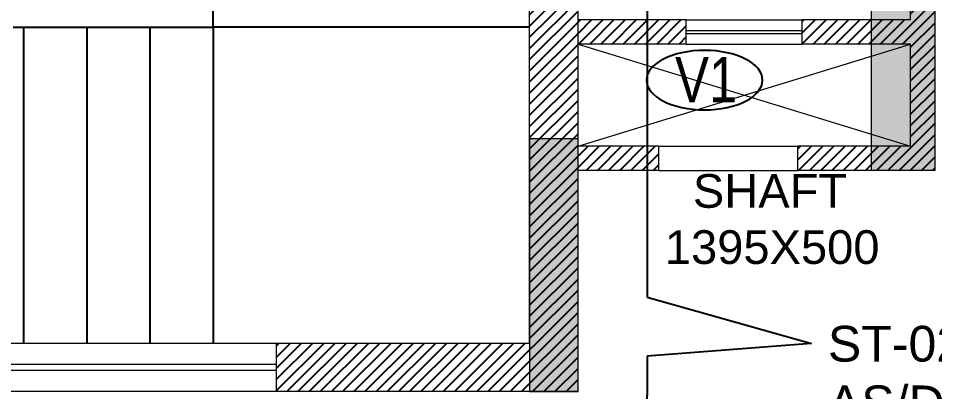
# Model space of a CAD drawing. Header units: millimetres. Extents: x 1363246 to 1691641, y -112430 to 78417.
# Drawn here: x 1383277 to 1387627, y 56504 to 58278 of the extents above; entities that cross this region are included whole.
import ezdxf
from ezdxf.enums import TextEntityAlignment as Align

# ---------------------------------------------------------------- set-up
doc = ezdxf.new("R2010")
doc.units = ezdxf.units.MM
doc.header["$LTSCALE"] = 500
doc.header["$MEASUREMENT"] = 0
doc.linetypes.add('CENTER', pattern=[2, 1.25, -0.25, 0.25, -0.25])
doc.linetypes.add('HIDDEN', pattern=[0.375, 0.25, -0.125])
doc.layers.add('A-TAG', color=7, linetype='Continuous', true_color=0xef00ef)
doc.layers.add('STAIR', color=7, linetype='Continuous', true_color=0x3f4f7f)
for name, color, linetype in [('AHC-A-FURNITURE', 2, 'Continuous'), ('COLUMN', 1, 'Continuous'), ('TEXT-DW-NO', 7, 'Continuous'), ('TEXT-RM NAME', 6, 'Continuous')]:
    doc.layers.add(name, color=color, linetype=linetype)
for name, color, linetype, lineweight in [('CILL', 8, 'Continuous', 13), ('TILE', 252, 'Continuous', 13), ('Wall', 2, 'Continuous', 15), ('WIN', 144, 'Continuous', 15)]:
    doc.layers.add(name, color=color, linetype=linetype, lineweight=lineweight)
doc.styles.get("Standard").update_dxf_attribs({"font": 'arial.ttf'})
pattern_1 = [(45, (1155400.446, 428164.736), (-26.5165043, 26.5165043), [])]

# ---------------------------------------------------------------- blocks, each defined once
blk = doc.blocks.new('TAG')
at = {"linetype": 'Continuous', "extrusion": (0, 0, -1)}
blk.add_ellipse((0, 0), major_axis=(319.1, 0), ratio=0.512885, dxfattribs=at)
at = {"width": 0.8}
blk.add_attdef('TAG', text='', height=177.2, dxfattribs=at).set_placement((9, 2.3), align=Align.MIDDLE_CENTER)

msp = doc.modelspace()

# ---------------------------------------------------------------- hatches: boundary and pattern name
at = {"layer": 'AHC-A-FURNITURE', "ltscale": 50, "true_color": 0xff0000}
h = msp.add_hatch(dxfattribs=at)
h.set_pattern_fill('ANSI31', color=1, scale=300)
h.set_pattern_definition(pattern_1)
h.paths.add_polyline_path([(1385934.4, 60810.3), (1385704.4, 60810.3), (1385704.4, 56734.9), (1384503.4, 56734.9), (1384503.4, 56505.1), (1385934.4, 56505.1)])
at = {"layer": 'AHC-A-FURNITURE', "ltscale": 50, "true_color": 0x0000ff}
h = msp.add_hatch(dxfattribs=at)
h.set_pattern_fill('ANSI31', color=5, scale=300)
h.set_pattern_definition(pattern_1)
h.paths.add_polyline_path([(1387627.4, 60810.3), (1387254.4, 60810.3), (1387254.4, 60716.5), (1387254.4, 60695.3), (1387512.4, 60695.3), (1387512.4, 58270.3), (1386998.4, 58270.3), (1386998.4, 58155.3), (1387512.4, 58155.3), (1387512.4, 57670.3), (1386977.4, 57670.3), (1386977.4, 57555.3), (1387627.4, 57555.3)])
h = msp.add_hatch(dxfattribs=at)
h.set_pattern_fill('ANSI31', color=5, scale=300)
h.set_pattern_definition(pattern_1)
h.paths.add_polyline_path([(1386448.4, 58270.3), (1385934.4, 58270.3), (1385934.4, 58155.3), (1386448.4, 58155.3)])
h.paths.add_polyline_path([(1386317.4, 57670.3), (1385934.4, 57670.3), (1385934.4, 57555.3), (1386317.4, 57555.3)])
at = {"layer": 'COLUMN', "lineweight": 20, "true_color": 0x969696}
for points in [[(1387327.4, 58355.3), (1387627.4, 58355.3), (1387627.4, 57555.3), (1387327.4, 57555.3)], [(1385704.4, 56505.1), (1385934.4, 56505.1), (1385934.4, 57705.1), (1385704.4, 57705.1)]]:
    msp.add_hatch(color=252, dxfattribs=at).paths.add_polyline_path(points)

# ---------------------------------------------------------------- linework, layer by layer
at = {"layer": 'A-TAG', "linetype": 'HIDDEN', "ltscale": 100}
msp.add_lwpolyline([(1386263, 56673.4), (1386263, 56486.5, -0.414214), (1385763, 55986.5), (1381775.2, 55986.5, -0.414214), (1381275.2, 56486.5), (1381275.2, 60664.1, -0.414214), (1381775.2, 61164.1), (1385763, 61164.1, -0.414214), (1386263, 60664.1), (1386263, 56952.7), (1387042.3, 56733.4), (1386263, 56673.4)], format="xyb", dxfattribs=at)
at = {"layer": 'CILL'}
for p, q in [((1386317.4, 57670.3), (1386977.4, 57670.3)), ((1386317.4, 57555.3), (1386977.4, 57555.3))]:
    msp.add_line(p, q, dxfattribs=at)
at = {"layer": 'COLUMN', "lineweight": 20}
for points in [[(1387327.4, 58355.3), (1387627.4, 58355.3), (1387627.4, 57555.3), (1387327.4, 57555.3)], [(1385704.4, 56505.1), (1385934.4, 56505.1), (1385934.4, 57705.1), (1385704.4, 57705.1)]]:
    msp.add_lwpolyline(points, close=True, dxfattribs=at)
at = {"layer": 'STAIR', "color": 252, "linetype": 'HIDDEN', "ltscale": 100}
for p, q in [((1384202.4, 58235.1), (1384202.4, 58835.1)), ((1383252.4, 58235.1), (1384202.4, 58235.1)), ((1383302.4, 58235.1), (1383302.4, 56734.9)), ((1383602.4, 58235.1), (1383602.4, 56734.9)), ((1383902.4, 58235.1), (1383902.4, 56734.9)), ((1385702.4, 58235.1), (1384202.4, 58235.1)), ((1384202.4, 58235.1), (1384202.4, 56734.9))]:
    msp.add_line(p, q, dxfattribs=at)
at = {"layer": 'TILE', "linetype": 'HIDDEN', "ltscale": 45}
for p, q in [((1385934.4, 57670.3), (1387512.4, 58155.3)), ((1385934.4, 58154.6), (1387512.4, 57670.3))]:
    msp.add_line(p, q, dxfattribs=at)
at = {"layer": 'Wall', "linetype": 'Continuous'}
for p, q in [((1385704.4, 56734.9), (1385704.4, 60810.3)), ((1385934.4, 56505.1), (1385934.4, 60810.3))]:
    msp.add_line(p, q, dxfattribs=at)
at = {"layer": 'Wall'}
for p, q in [((1387512.4, 58270.3), (1387512.4, 60695.3)), ((1386448.4, 58270.3), (1385934.4, 58270.3)), ((1386448.4, 58155.3), (1386448.4, 58270.3)), ((1386998.4, 58155.3), (1386998.4, 58270.3)), ((1387512.4, 58270.3), (1386998.4, 58270.3)), ((1386448.4, 58155.3), (1385934.4, 58155.3)), ((1387512.4, 58155.3), (1386998.4, 58155.3)), ((1387512.4, 57670.3), (1387512.4, 58155.3)), ((1386317.4, 57670.3), (1385934.4, 57670.3)), ((1386317.4, 57555.3), (1386317.4, 57670.3)), ((1386977.4, 57555.3), (1386977.4, 57670.3)), ((1387512.4, 57670.3), (1386977.4, 57670.3)), ((1386317.4, 57555.3), (1385934.4, 57555.3)), ((1387627.4, 57555.3), (1386977.4, 57555.3)), ((1384503.4, 56505.1), (1384503.4, 56734.9)), ((1384503.4, 56734.9), (1385704.4, 56734.9)), ((1385934.4, 56505.1), (1384503.4, 56505.1))]:
    msp.add_line(p, q, dxfattribs=at)
at = {"layer": 'WIN'}
for p, q in [((1386448.4, 58270.3), (1386998.4, 58270.3)), ((1386448.4, 58155.3), (1386998.4, 58155.3)), ((1382953.4, 56734.9), (1384503.4, 56734.9)), ((1382953.4, 56634.9), (1384503.4, 56634.9)), ((1384503.4, 56605.4), (1382953.4, 56605.4)), ((1384503.4, 56505.4), (1382953.4, 56505.4))]:
    msp.add_line(p, q, dxfattribs=at)
at = {"layer": 'WIN', "linetype": 'HIDDEN', "ltscale": 50}
for p, q in [((1386448.4, 58220.3), (1386998.4, 58220.3)), ((1386448.4, 58205.3), (1386998.4, 58205.3))]:
    msp.add_line(p, q, dxfattribs=at)

# ---------------------------------------------------------------- block references
at = {"layer": 'TEXT-DW-NO', "linetype": 'CENTER'}
ref = msp.add_blockref('TAG', (1386534.9, 57984.1), dxfattribs=dict(at, xscale=0.864, yscale=0.864, zscale=0.864))
ref.add_attrib('TAG', 'V1', dxfattribs={"layer": '0', "height": 216, "width": 0.8}).set_placement((1386542.6, 57986.1), align=Align.MIDDLE_CENTER)

# ---------------------------------------------------------------- texts
at = {"layer": 'TEXT-RM NAME'}
for s, insert, char_height, width, attachment_point in [('\\pi1035.39248;SHAFT\\P\\pi902.35018;1395X500', (1385444.1, 57108.7), 160, 2788.93, 7), ('ST-02 \\PAS/DETAIL', (1387120.6, 56816.9), 170, 5857.821, 1)]:
    msp.add_mtext(s, dxfattribs=dict(at, insert=insert, char_height=char_height, width=width, attachment_point=attachment_point))

doc.saveas('drawing.dxf')
